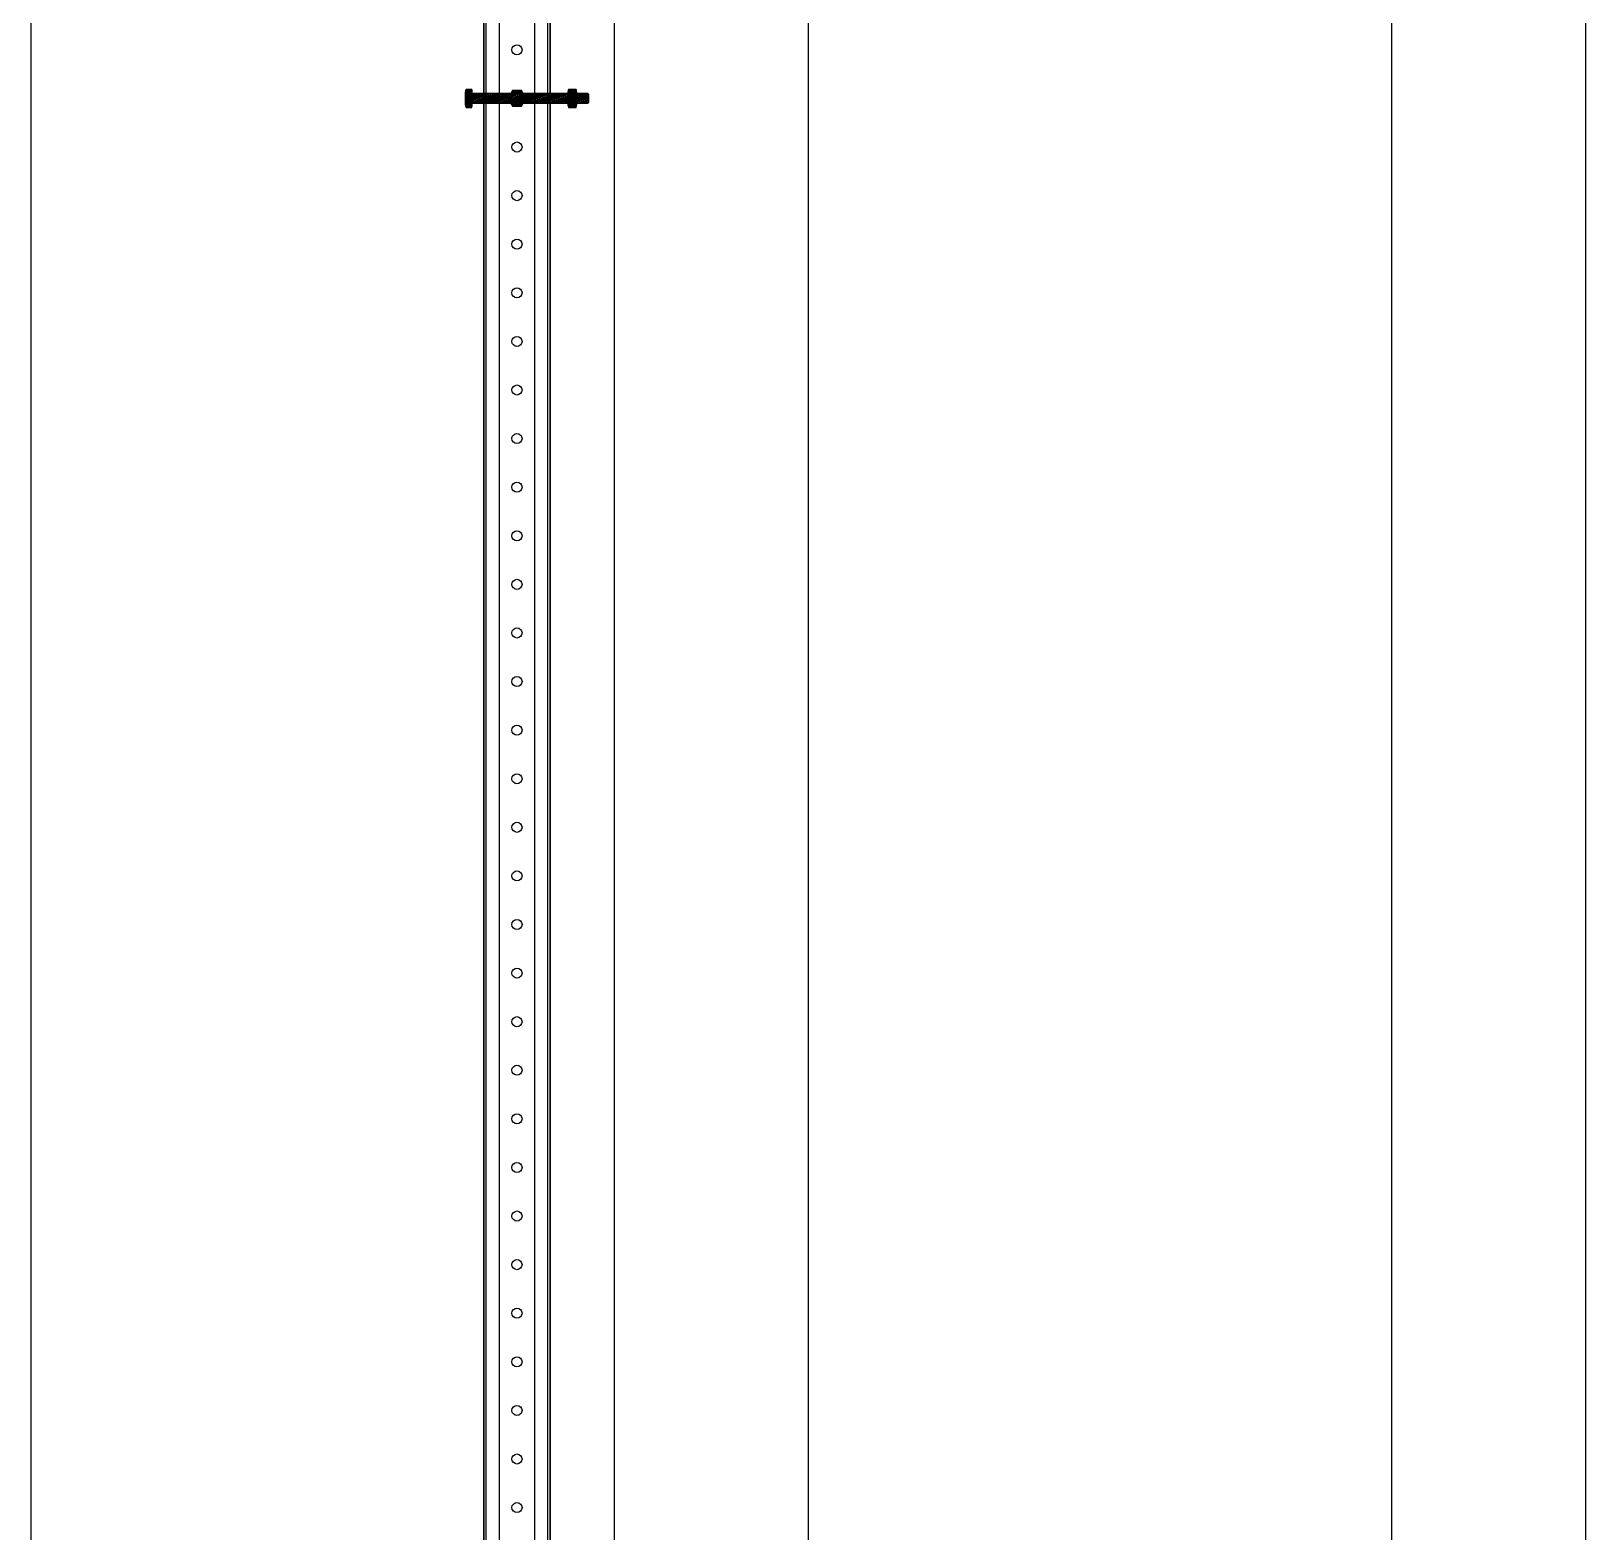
# Model space of a CAD drawing. Header units: millimetres. Extents: x -962357 to -591296, y -223672 to 59420.
# Drawn here: x -800530 to -799730, y -178579 to -177807 of the extents above; entities that cross this region are included whole.
import ezdxf

# ---------------------------------------------------------------- set-up
doc = ezdxf.new("R2010")
doc.units = ezdxf.units.MM
for name, color, linetype in [('000 - H A T C H', 8, 'Continuous'), ('000 - WIPEOUT', 250, 'Continuous'), ('001 - ASCESSORIES', 251, 'Continuous'), ('A11_ALU.SOLID SHEET', 2, 'Continuous')]:
    doc.layers.add(name, color=color, linetype=linetype)
pattern_1 = [(110, (-0.5, 0), (-0.939693, -0.34202), []), (110, (-0.2012, 0.6409), (-0.939693, -0.34202), [1.25, -0.25, 0, -0.25])]

# ---------------------------------------------------------------- blocks, each defined once
blk = doc.blocks.new('*U4717')
at = {"color": 3}
for points in [[(-1050, -17650), (1050, -17650), (1050, -17950), (-1050, -17950)], [(-1050, -18050), (1050, -18050), (1050, -18350), (-1050, -18350)], [(-1050, -18450), (1050, -18450), (1050, -18750), (-1050, -18750)]]:
    blk.add_wipeout(points, dxfattribs=at).dxf.layer = '000 - WIPEOUT'
at = {"layer": 'A11_ALU.SOLID SHEET', "color": 0, "linetype": 'ByBlock'}
for points in [[(-1050, -17950), (1050, -17950), (1050, -17650), (-1050, -17650)], [(-1050, -18350), (1050, -18350), (1050, -18050), (-1050, -18050)], [(-1050, -18750), (1050, -18750), (1050, -18450), (-1050, -18450)]]:
    blk.add_lwpolyline(points, close=True, dxfattribs=at)
blk = doc.blocks.new('*U4945')
at = {"color": 6}
blk.add_wipeout([(1425, -17), (-1425, -17), (-1425, 17), (1425, 17)], dxfattribs=at).dxf.layer = '000 - WIPEOUT'
at = {"layer": '001 - ASCESSORIES', "color": 0, "linetype": 'ByBlock'}
for p, q in [((1425, 15.8), (-1425, 15.8)), ((1425, -15.8), (-1425, -15.8))]:
    blk.add_line(p, q, dxfattribs=at)
at = {"layer": '001 - ASCESSORIES', "color": 1}
blk.add_lwpolyline([(1425, 17), (1425, -17), (-1425, -17), (-1425, 17)], close=True, dxfattribs=at)
at = {"layer": '001 - ASCESSORIES', "color": 0, "linetype": 'ByBlock'}
for points in [[(-1425, 17), (-1425, 9), (1425, 9), (1425, 17)], [(-1425, -9), (-1425, -17), (1425, -17), (1425, -9)]]:
    blk.add_lwpolyline(points, close=True, dxfattribs=at)
at = {"layer": '001 - ASCESSORIES', "color": 1, "linetype": 'Continuous'}
for centre in [(25, 0), (50, 0), (75, 0), (100, 0), (125, 0), (150, 0), (175, 0), (200, 0), (225, 0), (250, 0), (275, 0), (300, 0), (325, 0), (350, 0), (375, 0), (400, 0), (425, 0), (450, 0), (475, 0), (500, 0), (525, 0), (550, 0), (575, 0), (600, 0), (625, 0), (650, 0), (675, 0), (700, 0), (725, 0), (750, 0), (775, 0)]:
    blk.add_circle(centre, 2.6, dxfattribs=at)
blk = doc.blocks.new('*U4663')
at = {"layer": '001 - ASCESSORIES', "color": 0}
blk.add_lwpolyline([(4.62, 0), (2.31, 4), (-2.31, 4), (-4.62, 0), (-2.31, -4), (2.31, -4)], close=True, dxfattribs=at)
at = {"layer": '001 - ASCESSORIES', "color": 8}
blk.add_circle((0, 0), 3.85, dxfattribs=at)
at = {"layer": '001 - ASCESSORIES', "color": 0}
blk.add_circle((0, 0), 2.6, dxfattribs=at)
blk = doc.blocks.new('*U4664')
at = {"layer": '000 - H A T C H'}
h = blk.add_hatch(color=250, dxfattribs=at)
h.dxf.hatch_style = 1
h.paths.add_polyline_path([(4, -2.31), (4, 2.31), (0, 4.62), (-4, 2.31), (-4, -2.31), (0, -4.62)])
h.paths.add_polyline_path([(0, -2.6, -1), (0, 2.6, -1)], flags=16)
at = {"layer": '001 - ASCESSORIES', "color": 0, "rotation": 270}
blk.add_blockref('*U4663', (0, 0), dxfattribs=at)
blk = doc.blocks.new('*U4682')
at = {"color": 1}
for p, q in [((-3.46, 3.5), (3.46, 3.5)), ((-3.46, 0), (3.46, 0))]:
    blk.add_line(p, q, dxfattribs=at)
at = {"color": 0}
for points in [[(-2.31, 3.21, 0.249855), (-4.62, 3.21), (-4.62, 0.29, 0.249855), (-2.31, 0.29)], [(2.31, 3.21, 0.062432), (0, 3.5, 0.062432), (-2.31, 3.21), (-2.31, 0.29, 0.061701), (0, 0, 0.061701), (2.31, 0.29)], [(4.62, 3.21, 0.249855), (2.31, 3.21), (2.31, 0.29, 0.249855), (4.62, 0.29)]]:
    blk.add_lwpolyline(points, format="xyb", close=True, dxfattribs=at)
blk = doc.blocks.new('*U4696')
at = {"layer": '000 - H A T C H'}
h = blk.add_hatch(dxfattribs=at)
h.set_pattern_fill('ANSI35', color=8, scale=4, angle=65)
h.set_pattern_definition(pattern_1)
h.paths.add_polyline_path([(0, -2.5), (59.5, -2.5), (59.5, 2.5), (0, 2.5)])
at = {"color": 8}
blk.add_line((59.5, -2.5), (59.5, 2.5), dxfattribs=at)
at = {"color": 1}
blk.add_lwpolyline([(59.5, 2.5), (0, 2.5), (0, -2.5), (59.5, -2.5), (60, -2), (60, 2)], close=True, dxfattribs=at)
blk = doc.blocks.new('*U4748')
at = {"layer": '000 - H A T C H'}
h = blk.add_hatch(color=250, dxfattribs=at)
h.dxf.hatch_style = 1
edge = h.paths.add_edge_path()
edge.add_line((-0.29, -4.62), (-3.21, -4.62))
edge.add_arc((-1.05, -3.46), 2.45, 180, 208.05689, ccw=False)
edge.add_line((-3.5, -3.46), (-3.5, -0.01))
edge.add_arc((5.86, 0), 9.36, 179.97608, 180.02392, ccw=False)
edge.add_line((-3.5, 0), (-3.5, 0))
edge.add_arc((5.86, 0), 9.36, 179.97608, 180.02392, ccw=False)
edge.add_line((-3.5, 0.01), (-3.5, 3.46))
edge.add_arc((-1.05, 3.46), 2.45, 151.94311, 180, ccw=False)
edge.add_line((-3.21, 4.62), (-0.29, 4.62))
edge.add_arc((-2.45, 3.46), 2.45, 360, 388.05689, ccw=False)
edge.add_line((0, 3.46), (0, -3.46))
edge.add_arc((-2.45, -3.46), 2.45, 331.94311, 360, ccw=False)
blk.add_blockref('*U4696', (0, 0))
at = {"layer": '001 - ASCESSORIES', "rotation": 90}
blk.add_blockref('*U4682', (0, 0), dxfattribs=at)
blk = doc.blocks.new('*U4662')
at = {"color": 1}
for p, q in [((-3.46, 4.5), (3.46, 4.5)), ((-3.46, 0), (3.46, 0))]:
    blk.add_line(p, q, dxfattribs=at)
at = {"color": 0}
for points in [[(-2.31, 4.21, 0.249893), (-4.62, 4.21), (-4.62, 0.29, 0.249893), (-2.31, 0.29)], [(2.31, 4.21, 0.062422), (0, 4.5, 0.062422), (-2.31, 4.21), (-2.31, 0.29, 0.061692), (0, 0, 0.061692), (2.31, 0.29)], [(4.62, 4.21, 0.249893), (2.31, 4.21), (2.31, 0.29, 0.249893), (4.62, 0.29)]]:
    blk.add_lwpolyline(points, format="xyb", close=True, dxfattribs=at)
blk = doc.blocks.new('*U4707')
at = {"layer": '000 - H A T C H'}
h = blk.add_hatch(color=250, dxfattribs=at)
h.dxf.hatch_style = 1
edge = h.paths.add_edge_path()
edge.add_line((0.29, 4.62), (4.21, 4.62))
edge.add_arc((2.05, 3.46), 2.45, 0, 28.06093, ccw=False)
edge.add_line((4.5, 3.46), (4.5, 0.01))
edge.add_arc((-4.86, 0), 9.36, -0.02392, 0.02392, ccw=False)
edge.add_line((4.5, 0), (4.5, 0))
edge.add_arc((-4.86, 0), 9.36, -0.02392, 0.02392, ccw=False)
edge.add_line((4.5, -0.01), (4.5, -3.46))
edge.add_arc((2.05, -3.46), 2.45, -28.06093, 0, ccw=False)
edge.add_line((4.21, -4.62), (0.29, -4.62))
edge.add_arc((2.45, -3.46), 2.45, 180, 208.06093, ccw=False)
edge.add_line((0, -3.46), (0, 3.46))
edge.add_arc((2.45, 3.46), 2.45, 151.93907, 180, ccw=False)
at = {"layer": '001 - ASCESSORIES', "color": 0, "rotation": 270}
blk.add_blockref('*U4662', (0, 0), dxfattribs=at)
blk = doc.blocks.new('*U4821')
at = {"layer": '001 - ASCESSORIES'}
blk.add_blockref('*U4748', (-23, 0), dxfattribs=at)
at = {"layer": '001 - ASCESSORIES', "color": 2}
for rotation in [90, 90, 270, 270]:
    blk.add_blockref('*U4664', (0, 0), dxfattribs=dict(at, rotation=rotation))
at = {"layer": '001 - ASCESSORIES', "color": 1}
blk.add_blockref('*U4707', (26.2, 0), dxfattribs=at)
blk = doc.blocks.new('*U4956')
at = {"layer": 'A11_ALU.SOLID SHEET', "color": 0, "linetype": 'ByBlock', "xscale": -1, "rotation": 90}
blk.add_blockref('*U4717', (-73500, -2017), dxfattribs=at)
at = {"layer": '001 - ASCESSORIES', "linetype": 'ByBlock', "rotation": 270}
blk.add_blockref('*U4945', (-55600, -2017), dxfattribs=at)
at = {"layer": '001 - ASCESSORIES', "linetype": 'ByBlock'}
blk.add_blockref('*U4821', (-55600, -2067), dxfattribs=at)
blk = doc.blocks.new('*U695')
at = {"color": 3}
for points in [[(-1050, -17650), (1050, -17650), (1050, -17950), (-1050, -17950)], [(-1050, -18050), (1050, -18050), (1050, -18350), (-1050, -18350)], [(-1050, -18450), (1050, -18450), (1050, -18750), (-1050, -18750)]]:
    blk.add_wipeout(points, dxfattribs=at).dxf.layer = '000 - WIPEOUT'
at = {"layer": 'A11_ALU.SOLID SHEET', "color": 0, "linetype": 'ByBlock'}
for points in [[(-1050, -17950), (1050, -17950), (1050, -17650), (-1050, -17650)], [(-1050, -18350), (1050, -18350), (1050, -18050), (-1050, -18050)], [(-1050, -18750), (1050, -18750), (1050, -18450), (-1050, -18450)]]:
    blk.add_lwpolyline(points, close=True, dxfattribs=at)
blk = doc.blocks.new('*U558')
at = {"color": 6}
blk.add_wipeout([(1425, -17), (-1425, -17), (-1425, 17), (1425, 17)], dxfattribs=at).dxf.layer = '000 - WIPEOUT'
at = {"layer": '001 - ASCESSORIES', "color": 0, "linetype": 'ByBlock'}
for p, q in [((1425, 15.8), (-1425, 15.8)), ((1425, -15.8), (-1425, -15.8))]:
    blk.add_line(p, q, dxfattribs=at)
at = {"layer": '001 - ASCESSORIES', "color": 1}
blk.add_lwpolyline([(1425, 17), (1425, -17), (-1425, -17), (-1425, 17)], close=True, dxfattribs=at)
at = {"layer": '001 - ASCESSORIES', "color": 0, "linetype": 'ByBlock'}
for points in [[(-1425, 17), (-1425, 9), (1425, 9), (1425, 17)], [(-1425, -9), (-1425, -17), (1425, -17), (1425, -9)]]:
    blk.add_lwpolyline(points, close=True, dxfattribs=at)
at = {"layer": '001 - ASCESSORIES', "color": 1, "linetype": 'Continuous'}
for centre in [(25, 0), (50, 0), (75, 0), (100, 0), (125, 0), (150, 0), (175, 0), (200, 0), (225, 0), (250, 0), (275, 0), (300, 0), (325, 0), (350, 0), (375, 0), (400, 0), (425, 0), (450, 0), (475, 0), (500, 0), (525, 0), (550, 0), (575, 0), (600, 0), (625, 0), (650, 0), (675, 0), (700, 0), (725, 0), (750, 0), (775, 0)]:
    blk.add_circle(centre, 2.6, dxfattribs=at)
blk = doc.blocks.new('*U350')
at = {"layer": '001 - ASCESSORIES', "color": 0}
blk.add_lwpolyline([(4.62, 0), (2.31, 4), (-2.31, 4), (-4.62, 0), (-2.31, -4), (2.31, -4)], close=True, dxfattribs=at)
at = {"layer": '001 - ASCESSORIES', "color": 8}
blk.add_circle((0, 0), 3.85, dxfattribs=at)
at = {"layer": '001 - ASCESSORIES', "color": 0}
blk.add_circle((0, 0), 2.6, dxfattribs=at)
blk = doc.blocks.new('*U671')
at = {"layer": '000 - H A T C H'}
h = blk.add_hatch(color=250, dxfattribs=at)
h.dxf.hatch_style = 1
h.paths.add_polyline_path([(4, -2.31), (4, 2.31), (0, 4.62), (-4, 2.31), (-4, -2.31), (0, -4.62)])
h.paths.add_polyline_path([(0, -2.6, -1), (0, 2.6, -1)], flags=16)
at = {"layer": '001 - ASCESSORIES', "color": 0, "rotation": 270}
blk.add_blockref('*U350', (0, 0), dxfattribs=at)
blk = doc.blocks.new('*U351')
at = {"color": 1}
for p, q in [((-3.46, 3.5), (3.46, 3.5)), ((-3.46, 0), (3.46, 0))]:
    blk.add_line(p, q, dxfattribs=at)
at = {"color": 0}
for points in [[(-2.31, 3.21, 0.249855), (-4.62, 3.21), (-4.62, 0.29, 0.249855), (-2.31, 0.29)], [(2.31, 3.21, 0.062432), (0, 3.5, 0.062432), (-2.31, 3.21), (-2.31, 0.29, 0.061701), (0, 0, 0.061701), (2.31, 0.29)], [(4.62, 3.21, 0.249855), (2.31, 3.21), (2.31, 0.29, 0.249855), (4.62, 0.29)]]:
    blk.add_lwpolyline(points, format="xyb", close=True, dxfattribs=at)
blk = doc.blocks.new('*U365')
at = {"layer": '000 - H A T C H'}
h = blk.add_hatch(dxfattribs=at)
h.set_pattern_fill('ANSI35', color=8, scale=4, angle=65)
h.set_pattern_definition(pattern_1)
h.paths.add_polyline_path([(0, -2.5), (59.5, -2.5), (59.5, 2.5), (0, 2.5)])
at = {"color": 8}
blk.add_line((59.5, -2.5), (59.5, 2.5), dxfattribs=at)
at = {"color": 1}
blk.add_lwpolyline([(59.5, 2.5), (0, 2.5), (0, -2.5), (59.5, -2.5), (60, -2), (60, 2)], close=True, dxfattribs=at)
blk = doc.blocks.new('*U583')
at = {"layer": '000 - H A T C H'}
h = blk.add_hatch(color=250, dxfattribs=at)
h.dxf.hatch_style = 1
edge = h.paths.add_edge_path()
edge.add_line((-0.29, -4.62), (-3.21, -4.62))
edge.add_arc((-1.05, -3.46), 2.45, 180, 208.05689, ccw=False)
edge.add_line((-3.5, -3.46), (-3.5, -0.01))
edge.add_arc((5.86, 0), 9.36, 179.97608, 180.02392, ccw=False)
edge.add_line((-3.5, 0), (-3.5, 0))
edge.add_arc((5.86, 0), 9.36, 179.97608, 180.02392, ccw=False)
edge.add_line((-3.5, 0.01), (-3.5, 3.46))
edge.add_arc((-1.05, 3.46), 2.45, 151.94311, 180, ccw=False)
edge.add_line((-3.21, 4.62), (-0.29, 4.62))
edge.add_arc((-2.45, 3.46), 2.45, 360, 388.05689, ccw=False)
edge.add_line((0, 3.46), (0, -3.46))
edge.add_arc((-2.45, -3.46), 2.45, 331.94311, 360, ccw=False)
blk.add_blockref('*U365', (0, 0))
at = {"layer": '001 - ASCESSORIES', "rotation": 90}
blk.add_blockref('*U351', (0, 0), dxfattribs=at)
blk = doc.blocks.new('*U349')
at = {"color": 1}
for p, q in [((-3.46, 4.5), (3.46, 4.5)), ((-3.46, 0), (3.46, 0))]:
    blk.add_line(p, q, dxfattribs=at)
at = {"color": 0}
for points in [[(-2.31, 4.21, 0.249893), (-4.62, 4.21), (-4.62, 0.29, 0.249893), (-2.31, 0.29)], [(2.31, 4.21, 0.062422), (0, 4.5, 0.062422), (-2.31, 4.21), (-2.31, 0.29, 0.061692), (0, 0, 0.061692), (2.31, 0.29)], [(4.62, 4.21, 0.249893), (2.31, 4.21), (2.31, 0.29, 0.249893), (4.62, 0.29)]]:
    blk.add_lwpolyline(points, format="xyb", close=True, dxfattribs=at)
blk = doc.blocks.new('*U667')
at = {"layer": '000 - H A T C H'}
h = blk.add_hatch(color=250, dxfattribs=at)
h.dxf.hatch_style = 1
edge = h.paths.add_edge_path()
edge.add_line((0.29, 4.62), (4.21, 4.62))
edge.add_arc((2.05, 3.46), 2.45, 0, 28.06093, ccw=False)
edge.add_line((4.5, 3.46), (4.5, 0.01))
edge.add_arc((-4.86, 0), 9.36, -0.02392, 0.02392, ccw=False)
edge.add_line((4.5, 0), (4.5, 0))
edge.add_arc((-4.86, 0), 9.36, -0.02392, 0.02392, ccw=False)
edge.add_line((4.5, -0.01), (4.5, -3.46))
edge.add_arc((2.05, -3.46), 2.45, -28.06093, 0, ccw=False)
edge.add_line((4.21, -4.62), (0.29, -4.62))
edge.add_arc((2.45, -3.46), 2.45, 180, 208.06093, ccw=False)
edge.add_line((0, -3.46), (0, 3.46))
edge.add_arc((2.45, 3.46), 2.45, 151.93907, 180, ccw=False)
at = {"layer": '001 - ASCESSORIES', "color": 0, "rotation": 270}
blk.add_blockref('*U349', (0, 0), dxfattribs=at)
blk = doc.blocks.new('*U686')
at = {"layer": '001 - ASCESSORIES'}
blk.add_blockref('*U583', (-23, 0), dxfattribs=at)
at = {"layer": '001 - ASCESSORIES', "color": 2}
for rotation in [90, 90, 270, 270]:
    blk.add_blockref('*U671', (0, 0), dxfattribs=dict(at, rotation=rotation))
at = {"layer": '001 - ASCESSORIES', "color": 1}
blk.add_blockref('*U667', (26.2, 0), dxfattribs=at)

msp = doc.modelspace()

# ---------------------------------------------------------------- block references
msp.add_blockref('*U4956', (-744680, -175774.39))

# ---------------------------------------------------------------- next in the draw order: block references
at = {"layer": 'A11_ALU.SOLID SHEET', "color": 0, "linetype": 'ByBlock', "xscale": -1, "rotation": 90}
msp.add_blockref('*U695', (-818180, -177791.39), dxfattribs=at)

# ---------------------------------------------------------------- next in the draw order: block references
at = {"layer": '001 - ASCESSORIES', "linetype": 'ByBlock', "rotation": 270}
msp.add_blockref('*U558', (-800280, -177791.39), dxfattribs=at)

# ---------------------------------------------------------------- next in the draw order: block references
at = {"layer": '001 - ASCESSORIES', "linetype": 'ByBlock'}
msp.add_blockref('*U686', (-800280, -177841.39), dxfattribs=at)

doc.saveas('drawing.dxf')
